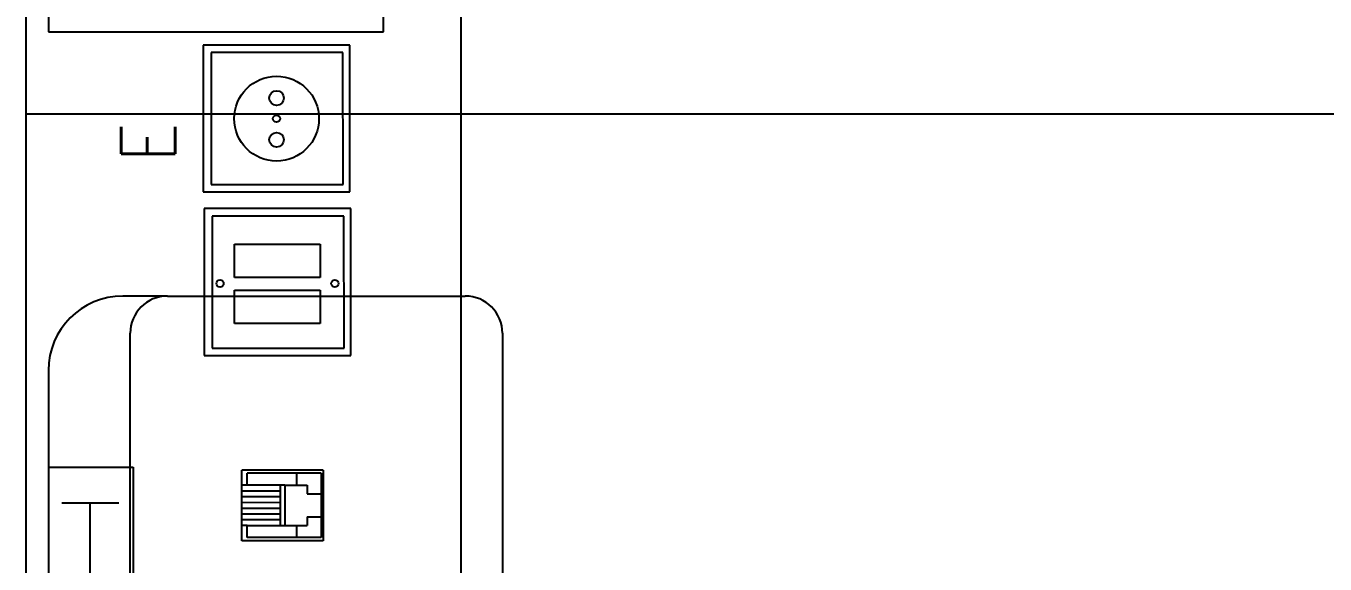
# Model space of a CAD drawing. Header units: inches. Extents: x 567429 to 582707, y 126347 to 133675.
# Drawn here: x 580528.5 to 580703, y 131521.4 to 131593.6 of the extents above; entities that cross this region are included whole.
import ezdxf

# ---------------------------------------------------------------- set-up
doc = ezdxf.new("R2010")
doc.units = ezdxf.units.IN
doc.header["$MEASUREMENT"] = 0
for name, color, linetype in [('BORD', 3, 'Continuous'), ('mobl', 11, 'Continuous'), ('wall kanaf', 4, 'Continuous')]:
    doc.layers.add(name, color=color, linetype=linetype)
doc.styles.add('ROMANS', font='romans.shx')
doc.linetypes.add('ZIGZAG', pattern='A,0.0001,-0.2,[131,ltypeshp.shx,S=0.2,R=0,X=-0.2,Y=0],-0.4,[131,ltypeshp.shx,S=0.2,R=180,X=0.2,Y=0],-0.2', length=0.8001)

# ---------------------------------------------------------------- blocks, each defined once
blk = doc.blocks.new('BOARD2')
at = {"layer": 'BORD', "color": 4}
for p, q in [((-163.07, 0), (163.07, 0)), ((163.07, -61.63), (-163.07, -61.63))]:
    blk.add_line(p, q, dxfattribs=at)
at = {"layer": 'BORD'}
for p, q in [((-117.23, -3.2), (-40.08, -3.2)), ((-40.08, -3.2), (-40.08, -15.16)), ((-45.16, -5.07), (-45.16, -13.15)), ((-40.08, -15.16), (-117.23, -15.16)), ((-24.24, -25.26), (-24.24, -46.05)), ((-3.44, -25.26), (-24.24, -25.26)), ((-3.44, -46.05), (-3.44, -25.26)), ((-1.07, -25.11), (-1.07, -45.9)), ((19.72, -25.11), (-1.07, -25.11)), ((19.72, -45.9), (19.72, -25.11)), ((-23.23, -26.36), (-23.23, -45.07)), ((-4.52, -26.36), (-23.23, -26.36)), ((-4.52, -45.07), (-4.52, -26.36)), ((-0.03, -26.22), (-0.03, -44.93)), ((18.68, -26.22), (-0.03, -26.22)), ((18.68, -44.93), (18.68, -26.22)), ((-50.53, -30.56), (-40.5, -30.56)), ((-50.53, -42.12), (-50.53, -30.56)), ((-48.36, -31.33), (-48.36, -30.56)), ((-42.65, -31.33), (-42.65, -30.56)), ((-40.5, -42.12), (-40.5, -30.56)), ((-50.07, -41.82), (-50.07, -31.33)), ((-50.07, -31.33), (-48.36, -31.33)), ((-48.36, -31.33), (-48.36, -39.86)), ((-42.65, -31.33), (-40.96, -31.33)), ((-42.65, -36.67), (-42.65, -31.33)), ((-40.96, -41.82), (-40.96, -31.33)), ((-48.36, -36.06), (-42.65, -36.06)), ((-42.65, -36.67), (-48.36, -36.67)), ((-42.65, -36.67), (-42.65, -39.86)), ((-48.36, -38.32), (-50.07, -38.32)), ((-40.96, -38.32), (-42.65, -38.32)), ((-47.15, -39.86), (-48.36, -39.86)), ((-47.15, -39.86), (-47.15, -41.82)), ((-42.65, -39.86), (-43.88, -39.86)), ((-43.88, -39.86), (-43.88, -41.82)), ((-40.5, -42.12), (-50.53, -42.12)), ((-40.96, -41.82), (-50.07, -41.82)), ((-24.24, -46.05), (-3.44, -46.05)), ((-23.23, -45.07), (-4.52, -45.07)), ((-1.07, -45.9), (19.72, -45.9)), ((-0.03, -44.93), (18.68, -44.93))]:
    blk.add_line(p, q, dxfattribs=at)
at = {"layer": 'BORD', "color": 3}
blk.add_line((-113.4, -9.08), (-45.16, -9.08), dxfattribs=at)
at = {"layer": 'BORD', "color": 30}
for p, q in [((-47.55, -36.06), (-47.55, -30.56)), ((-46.74, -36.06), (-46.74, -30.56)), ((-45.93, -36.06), (-45.93, -30.56)), ((-45.12, -36.06), (-45.12, -30.56)), ((-44.31, -36.06), (-44.31, -30.56)), ((-43.5, -36.06), (-43.5, -30.56)), ((-19.72, -41.71), (-19.72, -29.53)), ((-19.72, -29.53), (-15.01, -29.53)), ((-15.01, -29.53), (-15.01, -41.71)), ((-13.18, -41.71), (-13.18, -29.53)), ((-13.18, -29.53), (-8.47, -29.53)), ((-8.47, -29.53), (-8.47, -41.71)), ((-15.01, -41.71), (-19.72, -41.71)), ((-8.47, -41.71), (-13.18, -41.71))]:
    blk.add_line(p, q, dxfattribs=at)
for centre, radius in [((-14.05, -27.49), 0.509), ((9.32, -35.51), 6.01), ((9.32, -35.51), 0.509), ((-14.05, -43.78), 0.509)]:
    blk.add_circle(centre, radius, dxfattribs=at)
at = {"layer": 'BORD', "color": 2}
for centre in [(6.32, -35.51), (12.24, -35.51)]:
    blk.add_circle(centre, 1.04, dxfattribs=at)
at = {"layer": 'BORD', "color": 2, "style": 'ROMANS', "width": 0.9}
blk.add_text('E', height=7.66, dxfattribs=at).set_placement((3.15, -21.15))

msp = doc.modelspace()

# ---------------------------------------------------------------- linework, layer by layer
at = {"layer": 'mobl', "color": 15}
for p, q in [((580531.49, 131637.88), (580531.49, 131592.88)), ((580576.49, 131592.88), (580576.49, 131637.88)), ((580531.49, 131592.88), (580576.49, 131592.88)), ((580547.49, 131557.38), (580541.49, 131557.38)), ((580547.49, 131557.38), (580587.49, 131557.38)), ((580542.49, 131512.38), (580542.49, 131552.38)), ((580592.49, 131552.38), (580592.49, 131512.38)), ((580531.49, 131547.38), (580531.49, 131517.38))]:
    msp.add_line(p, q, dxfattribs=at)
at = {"layer": 'mobl', "color": 15, "linetype": 'ZIGZAG', "ltscale": 20}
msp.add_line((580767.49, 131581.79), (580528.49, 131581.79), dxfattribs=at)
at = {"layer": 'mobl', "color": 15}
for centre, radius, start, end in [((580541.49, 131547.38), 10, 90, 180), ((580547.49, 131552.38), 5, 90, 180), ((580587.49, 131552.38), 5, 0, 90)]:
    msp.add_arc(centre, radius, start, end, dxfattribs=at)
at = {"layer": 'wall kanaf', "color": 15, "lineweight": 20, "ltscale": 0.1}
msp.add_line((580528.49, 131335.29), (580528.49, 131865.79), dxfattribs=at)

# ---------------------------------------------------------------- block references
at = {"layer": 'BORD', "ltscale": 5, "xscale": 0.947301618010808, "yscale": 0.947301618010808, "zscale": 0.947301618010808, "rotation": 90.0091431634973}
msp.add_blockref('BOARD2', (580528.51, 131572.37), dxfattribs=at)

doc.saveas('drawing.dxf')
